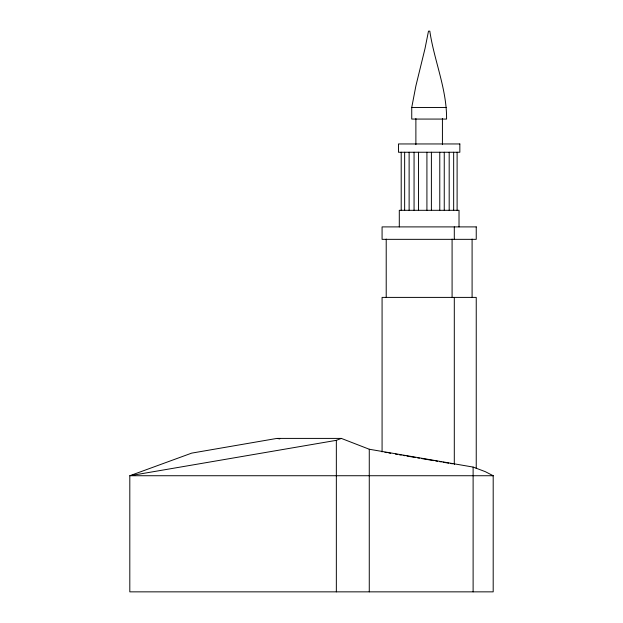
<?xml version="1.0" encoding="UTF-8"?>
<svg xmlns="http://www.w3.org/2000/svg" width="623" height="623" viewBox="0 0 623 623"><rect width="100%" height="100%" fill="white"/><g stroke="black" fill="none" stroke-linecap="round" stroke-linejoin="round"><path stroke-width="0.93" d="M411.741 107.46L415.884 85.896L425.011 48.571L428.492 31.15L429.815 31.15C434.176 60.657 446.893 89.011 446.574 119.071L411.741 119.071L411.741 107.46L446.574 107.46M491.29 475.404L493.19 475.731L129.81 475.731L336.342 440.336L341.318 438.405L369.268 449.245L473.114 467.071L485.309 471.666L493.19 475.731L493.19 591.85L129.81 591.85L129.81 475.731L191.689 453.123L276.97 438.405L279.828 438.896M277.539 438.405L341.318 438.405M384.952 452.314L386.867 452.641M388.783 452.968L390.699 453.295M395.488 454.112L397.404 454.44M399.312 454.767L401.228 455.086M403.143 455.413L405.059 455.74M406.975 456.067L415.596 457.539M417.511 457.866L419.427 458.185M421.343 458.512L433.795 460.638M435.679 460.958L437.541 461.277M439.402 461.588L441.263 461.908M443.124 462.227L448.716 463.177M450.577 463.496L452.438 463.808M476.237 468.434L476.237 297.397L382.078 297.397L382.078 451.916M473.114 467.071L473.114 591.85M472.094 239.076L472.094 297.397M459.019 226.897L459.019 210.309L399.296 210.309L399.296 226.897M457.111 152.246L457.111 210.309M454.299 226.897L454.299 239.341M454.299 297.397L454.299 464.548M453.661 152.246L453.661 210.309M452.088 239.076L452.088 297.397M449.183 152.246L449.183 210.309M444.254 152.246L444.254 210.309M442.423 118.518L442.423 144.645M439.776 152.246L439.776 210.309M431.396 152.246L431.396 210.309M426.919 152.246L426.919 210.309M418.539 152.246L418.539 210.309M415.884 118.518L415.884 144.645M414.061 152.246L414.061 210.309M409.124 152.246L409.124 210.309M404.646 152.246L404.646 210.309M401.204 152.246L401.204 210.309M386.213 239.076L386.213 297.397M369.268 449.245L369.268 591.85M336.342 440.336L336.342 591.85M459.844 143.952L398.463 143.952L398.463 152.246L459.844 152.246L459.844 143.952M476.237 226.897L382.078 226.897L382.078 239.341L476.237 239.341L476.237 226.897"/></g></svg>
